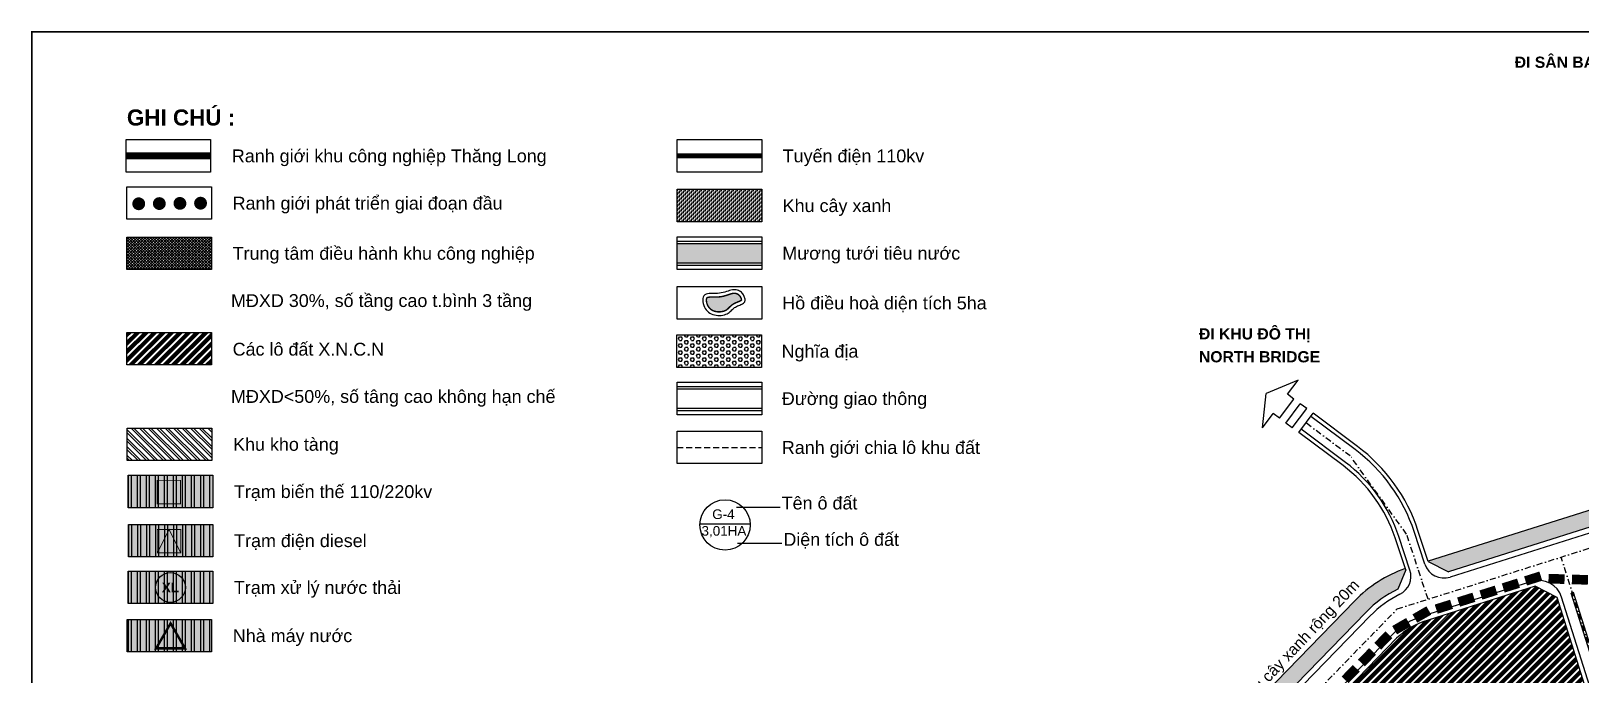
# Model space of a CAD drawing. Extents: x 30 to 1546, y -427 to 1340.
# Drawn here: x 30 to 995, y 939 to 1340 of the extents above; entities that cross this region are included whole.
import ezdxf
from ezdxf.enums import TextEntityAlignment as Align

# ---------------------------------------------------------------- set-up
doc = ezdxf.new("R2010")
doc.units = 0
doc.header["$LTSCALE"] = 15
doc.header["$MEASUREMENT"] = 0
doc.linetypes.add('DASHDOT2', pattern=[0.5, 0.25, -0.125, 0, -0.125])
doc.linetypes.add('HIDDEN', pattern=[0.375, 0.25, -0.125])
doc.layers.get('0').update_dxf_attribs({"linetype": 'CONTINUOUS'})
for name, color, linetype in [('-KT1', 94, 'CONTINUOUS'), ('-KT4', 1, 'CONTINUOUS'), ('-NGHIADIA', 128, 'CONTINUOUS'), ('0-KYHIEU', 7, 'CONTINUOUS'), ('0-KYHIEU-HATCH', 255, 'CONTINUOUS'), ('CHIALO', 7, 'HIDDEN'), ('D-GHICHU', 7, 'CONTINUOUS'), ('DIEBTICH', 7, 'CONTINUOUS'), ('GHICHU', 7, 'CONTINUOUS'), ('GT', 7, 'CONTINUOUS'), ('H-CAYXANH-CACHLY', 72, 'CONTINUOUS'), ('H-CONGNGHIEP', 5, 'CONTINUOUS'), ('H-HTKT', 254, 'CONTINUOUS'), ('H-KHO', 192, 'CONTINUOUS'), ('H-TRUNGTAM-KCN', 1, 'CONTINUOUS'), ('RANHGIOI', 1, 'CONTINUOUS'), ('RANHGIOI1', 1, 'CONTINUOUS'), ('TD1', 1, 'DASHDOT2')]:
    doc.layers.add(name, color=color, linetype=linetype)
doc.styles.add('GHICHU', font='', dxfattribs={"width": 0.9})
doc.styles.add('TILE', font='', dxfattribs={"width": 0.8})
doc.styles.add('VNARIALHBOLD', font='')
doc.styles.get('GHICHU').set_extended_font_data('.VnArial')
doc.styles.get('TILE').set_extended_font_data('.VnArialH')
doc.styles.get('VNARIALHBOLD').set_extended_font_data('.VnArialH', bold=True)
pattern_1 = [(0, (0, 0), (1.25, 1.25), [1.25, -1.25]), (90, (1.25, 0), (-1.25, 1.25), [1.25, -1.25])]
pattern_2 = [(90, (1980.2304, -330.065), (-5.625, 1e-15), []), (90, (1982.1054, -328.19), (-5.625, 1e-15), [])]

# ---------------------------------------------------------------- blocks, each defined once
blk = doc.blocks.new('RG')
at = {"layer": 'RANHGIOI', "const_width": 6}
blk.add_lwpolyline([(-5, 0), (5, 0)], dxfattribs=at)
blk = doc.blocks.new('BT1')
at = {"layer": 'D-GHICHU'}
for color, points in [(255, [(0, 9.72), (9.72, 9.72), (9.72, 0), (0, 0)]), (1, [(4.86, 9.72), (0, 0), (9.72, 0)])]:
    blk.add_hatch(color=color, dxfattribs=at).paths.add_polyline_path(points)
at = {"layer": 'D-GHICHU', "color": 1, "const_width": 0.375}
blk.add_lwpolyline([(0, 9.72), (9.72, 9.72), (9.72, 0), (0, 0)], close=True, dxfattribs=at)
blk = doc.blocks.new('BT2')
at = {"layer": 'D-GHICHU'}
blk.add_hatch(color=255, dxfattribs=at).paths.add_polyline_path([(0, 9.72), (9.72, 9.72), (9.72, 0), (0, 0)])
at = {"layer": 'D-GHICHU', "color": 1, "const_width": 0.375}
blk.add_lwpolyline([(0, 9.72), (9.72, 9.72), (9.72, 0), (0, 0)], close=True, dxfattribs=at)
at = {"layer": 'D-GHICHU', "color": 1, "const_width": 0.36}
blk.add_lwpolyline([(0, 0), (4.86, 9.72), (9.72, 0)], dxfattribs=at)
blk = doc.blocks.new('NMN')
at = {"layer": '-KT1'}
blk.add_hatch(color=255, dxfattribs=at).paths.add_polyline_path([(-6, 0), (0, 10.39), (6, 0)])
at = {"layer": '-KT1', "const_width": 1}
blk.add_lwpolyline([(-6, 0), (0, 10.39), (6, 0)], close=True, dxfattribs=at)
blk = doc.blocks.new('TXL')
at = {"layer": '0-KYHIEU-HATCH'}
h = blk.add_hatch(color=256, dxfattribs=at)
edge = h.paths.add_edge_path()
edge.add_arc((0, 0), 6.19, 0, 360)
at = {"layer": '0-KYHIEU'}
blk.add_circle((0, 0), 6.19, dxfattribs=at)
at = {"layer": '0-KYHIEU', "style": 'VNARIALHBOLD'}
blk.add_text('XL', height=4, dxfattribs=at).set_placement((0, 0), align=Align.MIDDLE_CENTER)

msp = doc.modelspace()

# ---------------------------------------------------------------- hatches: boundary and pattern name
at = {"layer": '-NGHIADIA'}
h = msp.add_hatch(dxfattribs=at)
h.set_pattern_fill('HEX', color=256, scale=10, style=0)
h.set_pattern_definition([(0, (703.575, -21.645), (0, 2.1650635), [1.25, -2.5]), (120, (703.575, -21.645), (-1.875, -1.0825318), [1.25, -2.5]), (60, (704.825, -21.645), (-1.875, 1.0825318), [1.25, -2.5])])
h.paths.add_polyline_path([(432.06, 1130.64), (432.06, 1150.89), (484.76, 1150.89), (484.76, 1130.64)])
at = {"layer": 'GHICHU', "linetype": 'Continuous'}
for points in [[(484.9, 1195.91), (484.9, 1207.91), (432.2, 1207.91), (432.2, 1195.91)], [(466.9, 1176.81), (466.23, 1176.66), (465.46, 1176.44), (464.57, 1176.15), (463.59, 1175.82), (462.51, 1175.47), (461.34, 1175.13), (460.06, 1174.84), (458.7, 1174.64), (457.3, 1174.55), (455.93, 1174.53), (454.64, 1174.53), (453.44, 1174.53), (452.4, 1174.48), (451.58, 1174.37), (451.04, 1174.22), (450.79, 1174.08), (450.67, 1173.96), (450.54, 1173.69), (450.42, 1173.21), (450.38, 1172.56), (450.44, 1171.78), (450.6, 1170.94), (450.86, 1170.09), (451.2, 1169.29), (451.61, 1168.57), (452.07, 1167.93), (452.58, 1167.36), (453.15, 1166.86), (453.76, 1166.43), (454.43, 1166.07), (455.15, 1165.77), (455.92, 1165.55), (456.75, 1165.39), (457.61, 1165.3), (458.49, 1165.29), (459.36, 1165.34), (460.21, 1165.46), (460.99, 1165.63), (461.69, 1165.86), (462.29, 1166.11), (462.8, 1166.4), (463.26, 1166.74), (463.71, 1167.12), (464.17, 1167.57), (464.66, 1168.07), (465.21, 1168.62), (465.84, 1169.19), (466.56, 1169.75), (467.35, 1170.25), (468.15, 1170.67), (468.92, 1171.03), (469.67, 1171.34), (470.36, 1171.62), (470.97, 1171.86), (471.48, 1172.09), (471.85, 1172.28), (472.07, 1172.42), (472.19, 1172.52), (472.23, 1172.57), (472.24, 1172.58), (472.24, 1172.58), (472.25, 1172.63), (472.25, 1172.76), (472.23, 1172.99), (472.17, 1173.29), (472.08, 1173.63), (471.94, 1174), (471.76, 1174.39), (471.54, 1174.76), (471.29, 1175.13), (471, 1175.47), (470.68, 1175.78), (470.33, 1176.06), (469.94, 1176.3), (469.51, 1176.51), (469.06, 1176.68), (468.57, 1176.8), (468.05, 1176.86), (467.5, 1176.87)]]:
    msp.add_hatch(color=152, dxfattribs=at).paths.add_polyline_path(points)
at = {"layer": 'H-CAYXANH-CACHLY', "linetype": 'Continuous'}
h = msp.add_hatch(dxfattribs=at)
h.set_pattern_fill('ZIGZAG', color=256, scale=10, style=0)
h.set_pattern_definition([(0, (703.5749, -21.645), (1.25, 1.25), [1.25, -1.25]), (90, (704.8249, -21.645), (-1.25, 1.25), [1.25, -1.25])])
h.paths.add_polyline_path([(432.2, 1221.48), (432.2, 1241.73), (484.9, 1241.73), (484.9, 1221.48)])
at = {"layer": 'H-CAYXANH-CACHLY'}
h = msp.add_hatch(dxfattribs=at)
h.set_pattern_fill('ZIGZAG,_O', color=256, scale=10)
h.set_pattern_definition(pattern_1)
h.paths.add_polyline_path([(1053.43, 1047.65), (1064.75, 1057.16), (1067.58, 1062.61), (900.2, 1009.7), (900.23, 1009.61), (912.77, 1003.19)])
h = msp.add_hatch(dxfattribs=at)
h.set_pattern_fill('ZIGZAG,_O', color=256, scale=10)
h.set_pattern_definition(pattern_1)
h.paths.add_polyline_path([(861.57, 978.04, -0.085489), (881.19, 992.33), (886.18, 1004.31), (885.91, 1005.14, 0.116259), (854.4, 985), (686.76, 812.31), (686.76, 798.8, 0.030379), (693.94, 805.34)])
at = {"layer": 'H-CONGNGHIEP'}
h = msp.add_hatch(dxfattribs=at)
h.set_pattern_fill('ANSI34', color=256, scale=5, style=0)
h.set_pattern_definition([(45, (660.068, -21.645), (-2.65165, 2.65165), []), (45, (660.952, -21.645), (-2.65165, 2.65165), []), (45, (661.8357, -21.645), (-2.65165, 2.65165), []), (45, (662.7196, -21.645), (-2.65165, 2.65165), [])])
h.paths.add_polyline_path([(89.25, 1132.25), (89.25, 1152.5), (141.94, 1152.5), (141.94, 1132.25)])
h = msp.add_hatch(dxfattribs=at)
h.set_pattern_fill('ANSI34', color=256, scale=5, style=0)
h.paths.add_polyline_path([(692.05, 740.25), (705.32, 698.31), (716.29, 692.61), (803.3, 720.13), (787.39, 770.41)])
h.paths.add_polyline_path([(803.3, 720.13), (898.64, 750.29), (843.76, 923.79), (764.65, 842.3)])
h.paths.add_polyline_path([(980.55, 987.05), (966.97, 994.1), (900.22, 973, 0.124157), (880.5, 961.64), (843.76, 923.79), (898.64, 750.29), (1032.84, 792.74), (1038.54, 803.71)])
at = {"layer": 'H-HTKT'}
for points in [[(90.03, 1043.07), (90.03, 1063.32), (142.72, 1063.32), (142.72, 1043.07)], [(90.16, 1012.47), (90.16, 1032.72), (142.86, 1032.72), (142.86, 1012.47)], [(90.02, 983.27), (90.02, 1003.52), (142.72, 1003.52), (142.72, 983.27)], [(89.35, 953.21), (89.35, 973.46), (142.04, 973.46), (142.04, 953.21)]]:
    msp.add_hatch(color=256, dxfattribs=at).paths.add_polyline_path(points)
h = msp.add_hatch(dxfattribs=at)
h.set_pattern_fill('ANSI32', scale=15, angle=45, style=0)
h.set_pattern_definition(pattern_2)
h.paths.add_polyline_path([(90.03, 1043.07), (90.03, 1063.32), (142.72, 1063.32), (142.72, 1043.07)])
h = msp.add_hatch(dxfattribs=at)
h.set_pattern_fill('ANSI32', scale=15, angle=45, style=0)
h.set_pattern_definition([(90, (1980.369, -360.672), (-5.625, 1e-15), []), (90, (1982.244, -358.797), (-5.625, 1e-15), [])])
h.paths.add_polyline_path([(90.16, 1012.47), (90.16, 1032.72), (142.86, 1032.72), (142.86, 1012.47)])
h = msp.add_hatch(dxfattribs=at)
h.set_pattern_fill('ANSI32', scale=15, angle=45, style=0)
h.set_pattern_definition([(90, (1980.226, -389.868), (-5.625, 1e-15), []), (90, (1982.101, -387.993), (-5.625, 1e-15), [])])
h.paths.add_polyline_path([(90.02, 983.27), (90.02, 1003.52), (142.72, 1003.52), (142.72, 983.27)])
h = msp.add_hatch(dxfattribs=at)
h.set_pattern_fill('ANSI32', scale=15, angle=45, style=0)
h.set_pattern_definition(pattern_2)
h.paths.add_polyline_path([(89.35, 953.21), (89.35, 973.46), (142.04, 973.46), (142.04, 953.21)])
at = {"layer": 'H-KHO'}
h = msp.add_hatch(dxfattribs=at)
h.set_pattern_fill('ANSI32', color=256, scale=10, angle=90, style=0)
h.set_pattern_definition([(135, (660.068, -21.645), (-2.65165, -2.65165), []), (135, (660.068, -19.8773), (-2.65165, -2.65165), [])])
h.paths.add_polyline_path([(89.53, 1072.55), (89.53, 1092.8), (142.23, 1092.8), (142.23, 1072.55)])
at = {"layer": 'H-TRUNGTAM-KCN'}
h = msp.add_hatch(dxfattribs=at)
h.set_pattern_fill('ANSI37', color=256, scale=10, style=0)
h.set_pattern_definition([(45, (660.0679, -21.645), (-0.8838835, 0.8838835), []), (135, (660.0679, -21.645), (-0.8838835, -0.8838835), [])])
h.paths.add_polyline_path([(89.25, 1211.96), (89.25, 1191.71), (141.94, 1191.71), (141.94, 1211.96)])

# ---------------------------------------------------------------- linework, layer by layer
at = {"layer": '-KT4', "const_width": 3}
msp.add_lwpolyline([(432.2, 1262.62), (484.9, 1262.62)], dxfattribs=at)
at = {"const_width": 1}
msp.add_lwpolyline([(30, 10), (1545, 10), (1545, 1340), (30, 1340)], close=True, dxfattribs=at)
at = {"layer": 'CHIALO'}
msp.add_line((432.2, 1080.72), (484.9, 1080.72), dxfattribs=at)
at = {"layer": 'DIEBTICH'}
for p, q in [((469.05, 1043.41), (496.33, 1043.41)), ((469.86, 1020.93), (497.39, 1020.93))]:
    msp.add_line(p, q, dxfattribs=at)
at = {"layer": 'DIEBTICH', "linetype": 'Continuous'}
msp.add_line((446.35, 1033.08), (477.72, 1033.08), dxfattribs=at)
at = {"layer": 'DIEBTICH'}
msp.add_circle((462.03, 1032.37), 15.7, dxfattribs=at)
at = {"layer": 'GHICHU', "color": 152, "linetype": 'Continuous'}
for p, q in [((432.2, 1209.41), (484.9, 1209.41)), ((432.2, 1207.91), (484.9, 1207.91)), ((432.2, 1195.91), (484.9, 1195.91)), ((432.2, 1194.41), (484.9, 1194.41))]:
    msp.add_line(p, q, dxfattribs=at)
msp.add_lwpolyline([(466.56, 1179.03), (465.69, 1178.85), (464.79, 1178.59), (463.86, 1178.28), (462.88, 1177.95), (461.86, 1177.62), (460.78, 1177.31), (459.65, 1177.06), (458.46, 1176.88), (457.21, 1176.8), (455.92, 1176.78), (454.64, 1176.78), (453.39, 1176.78), (452.2, 1176.72), (451.12, 1176.58), (450.17, 1176.31), (449.4, 1175.88), (448.81, 1175.26), (448.41, 1174.47), (448.19, 1173.55), (448.12, 1172.54), (448.21, 1171.48), (448.42, 1170.39), (448.75, 1169.32), (449.18, 1168.3), (449.71, 1167.36), (450.31, 1166.51), (451, 1165.75), (451.76, 1165.09), (452.58, 1164.51), (453.46, 1164.03), (454.4, 1163.65), (455.39, 1163.36), (456.42, 1163.16), (457.48, 1163.05), (458.54, 1163.04), (459.59, 1163.1), (460.61, 1163.24), (461.58, 1163.46), (462.48, 1163.75), (463.3, 1164.1), (464.02, 1164.51), (464.65, 1164.97), (465.22, 1165.46), (465.75, 1165.97), (466.26, 1166.48), (466.77, 1166.99), (467.29, 1167.47), (467.86, 1167.91), (468.48, 1168.3), (469.14, 1168.65), (469.83, 1168.97), (470.52, 1169.26), (471.2, 1169.53), (471.85, 1169.79), (472.44, 1170.05), (472.97, 1170.33), (473.42, 1170.61), (473.78, 1170.92), (474.07, 1171.25), (474.28, 1171.6), (474.42, 1171.98), (474.49, 1172.39), (474.5, 1172.83), (474.46, 1173.3), (474.37, 1173.8), (474.22, 1174.33), (474.01, 1174.88), (473.76, 1175.43), (473.44, 1175.97), (473.08, 1176.5), (472.65, 1177), (472.17, 1177.47), (471.63, 1177.9), (471.04, 1178.27), (470.39, 1178.59), (469.7, 1178.84), (468.97, 1179.01), (468.2, 1179.11), (467.39, 1179.12)], close=True, dxfattribs=at)
at = {"layer": 'GHICHU', "color": 152, "linetype": 'Continuous', "const_width": 0.9}
msp.add_lwpolyline([(466.9, 1176.81), (466.23, 1176.66), (465.46, 1176.44), (464.57, 1176.15), (463.59, 1175.82), (462.51, 1175.47), (461.34, 1175.13), (460.06, 1174.84), (458.7, 1174.64), (457.3, 1174.55), (455.93, 1174.53), (454.64, 1174.53), (453.44, 1174.53), (452.4, 1174.48), (451.58, 1174.37), (451.04, 1174.22), (450.79, 1174.08), (450.67, 1173.96), (450.54, 1173.69), (450.42, 1173.21), (450.38, 1172.56), (450.44, 1171.78), (450.6, 1170.94), (450.86, 1170.09), (451.2, 1169.29), (451.61, 1168.57), (452.07, 1167.93), (452.58, 1167.36), (453.15, 1166.86), (453.76, 1166.43), (454.43, 1166.07), (455.15, 1165.77), (455.92, 1165.55), (456.75, 1165.39), (457.61, 1165.3), (458.49, 1165.29), (459.36, 1165.34), (460.21, 1165.46), (460.99, 1165.63), (461.69, 1165.86), (462.29, 1166.11), (462.8, 1166.4), (463.26, 1166.74), (463.71, 1167.12), (464.17, 1167.57), (464.66, 1168.07), (465.21, 1168.62), (465.84, 1169.19), (466.56, 1169.75), (467.35, 1170.25), (468.15, 1170.67), (468.92, 1171.03), (469.67, 1171.34), (470.36, 1171.62), (470.97, 1171.86), (471.48, 1172.09), (471.85, 1172.28), (472.07, 1172.42), (472.19, 1172.52), (472.23, 1172.57), (472.24, 1172.58), (472.24, 1172.58), (472.25, 1172.63), (472.25, 1172.76), (472.23, 1172.99), (472.17, 1173.29), (472.08, 1173.63), (471.94, 1174), (471.76, 1174.39), (471.54, 1174.76), (471.29, 1175.13), (471, 1175.47), (470.68, 1175.78), (470.33, 1176.06), (469.94, 1176.3), (469.51, 1176.51), (469.06, 1176.68), (468.57, 1176.8), (468.05, 1176.86), (467.5, 1176.87)], close=True, dxfattribs=at)
at = {"layer": 'GT'}
for p, q in [((819.13, 1122.76), (799.24, 1114.42)), ((812.48, 1113.87), (819.13, 1122.76)), ((432.2, 1118.72), (484.9, 1118.72)), ((432.2, 1117.22), (484.9, 1117.22)), ((796.87, 1092.97), (799.24, 1114.42)), ((807.52, 1098.88), (816.48, 1110.88)), ((816.48, 1110.88), (812.48, 1113.87)), ((432.2, 1105.22), (484.9, 1105.22)), ((432.2, 1103.72), (484.9, 1103.72)), ((796.87, 1092.97), (803.52, 1101.87)), ((807.52, 1098.88), (803.52, 1101.87)), ((811.52, 1095.89), (820.48, 1107.89)), ((815.52, 1092.9), (824.48, 1104.9)), ((819.53, 1090), (828.5, 1102.02)), ((824.48, 1104.9), (820.48, 1107.89)), ((815.52, 1092.9), (811.52, 1095.89)), ((900.23, 1009.61), (912.77, 1003.19)), ((886.18, 1004.31), (881.19, 992.33)), ((980.55, 987.05), (966.97, 994.1)), ((1038.54, 803.71), (980.55, 987.05)), ((990.8, 990.28), (989.37, 989.83)), ((880.5, 961.64), (711.87, 787.93))]:
    msp.add_line(p, q, dxfattribs=at)
for points in [[(88.76, 1252.49), (88.76, 1272.74), (141.45, 1272.74), (141.45, 1252.49)], [(432.2, 1252.49), (432.2, 1272.74), (484.9, 1272.74), (484.9, 1252.49)], [(89.25, 1223.01), (89.25, 1243.26), (141.94, 1243.26), (141.94, 1223.01)], [(432.2, 1221.48), (432.2, 1241.73), (484.9, 1241.73), (484.9, 1221.48)], [(89.25, 1191.71), (89.25, 1211.96), (141.94, 1211.96), (141.94, 1191.71)], [(432.2, 1191.78), (432.2, 1212.03), (484.9, 1212.03), (484.9, 1191.78)], [(432.2, 1160.77), (432.2, 1181.02), (484.9, 1181.02), (484.9, 1160.77)], [(89.25, 1132.25), (89.25, 1152.5), (141.94, 1152.5), (141.94, 1132.25)], [(432.06, 1130.64), (432.06, 1150.89), (484.76, 1150.89), (484.76, 1130.64)], [(432.2, 1101.1), (432.2, 1121.35), (484.9, 1121.35), (484.9, 1101.1)], [(89.53, 1072.55), (89.53, 1092.8), (142.23, 1092.8), (142.23, 1072.55)], [(432.2, 1070.59), (432.2, 1090.84), (484.9, 1090.84), (484.9, 1070.59)], [(90.03, 1043.07), (90.03, 1063.32), (142.72, 1063.32), (142.72, 1043.07)], [(90.16, 1012.47), (90.16, 1032.72), (142.86, 1032.72), (142.86, 1012.47)], [(90.02, 983.27), (90.02, 1003.52), (142.72, 1003.52), (142.72, 983.27)], [(89.35, 953.21), (89.35, 973.46), (142.04, 973.46), (142.04, 953.21)]]:
    msp.add_lwpolyline(points, close=True, dxfattribs=at)
for points in [[(900.23, 1009.61), (893.84, 1028.96, 0.153763), (856.11, 1081.39), (828.5, 1102.02)], [(888.85, 1004.2), (881.97, 1025.05, 0.153763), (848.63, 1071.37), (821.02, 1092)], [(898.18, 1007.85), (891.47, 1028.18, 0.153763), (854.61, 1079.38), (827.01, 1100.01)], [(886.18, 1004.31), (879.6, 1024.26, 0.153763), (847.13, 1069.37), (819.53, 1090)], [(881.19, 992.33, 0.085489), (861.57, 978.04), (693.94, 805.34, -0.142196), (655.18, 783.27), (570.3, 762.92, -0.117406), (523.98, 762.85), (449.45, 780.48)]]:
    msp.add_lwpolyline(points, format="xyb", dxfattribs=at)
for points in [[(1053.43, 1047.65), (912.77, 1003.19)], [(1051.99, 1043.52), (913.82, 999.85)], [(964.55, 997.01), (900.53, 976.77)], [(966.97, 994.1), (900.22, 973)], [(1041.61, 803.12), (983.38, 987.23)], [(1047.36, 806.5), (989.37, 989.83)], [(1048.79, 806.96), (990.8, 990.28)], [(864.09, 975.6), (696.45, 802.9)], [(878.99, 965.11), (709.36, 790.37)]]:
    msp.add_lwpolyline(points, dxfattribs=at)
for centre, radius, start, end in [((910.05, 1011.77), 12.5, 198.26289, 287.54148), ((876.98, 1000.29), 12.5, 296.48446, 18.26289), ((969.08, 982.71), 15, 17.55328, 107.54148), ((912.88, 928.24), 68, 116.48446, 135.85121), ((912.88, 928.24), 50.08, 104.27189, 132.58162), ((912.88, 928.24), 46.52, 105.79356, 134.10329)]:
    msp.add_arc(centre, radius, start, end, dxfattribs=at)
at = {"layer": 'H-CAYXANH-CACHLY', "linetype": 'Continuous'}
msp.add_lwpolyline([(1067.58, 1062.61), (900.2, 1009.7)], dxfattribs=at)
msp.add_lwpolyline([(885.91, 1005.14, 0.116259), (854.4, 985), (686.76, 812.31, -0.142196), (652.85, 792.99), (567.97, 772.65, -0.117406), (526.28, 772.58), (463.29, 787.48)], format="xyb", dxfattribs=at)
at = {"layer": 'RANHGIOI', "linetype": 'HIDDEN', "ltscale": 2.5, "const_width": 4.5}
msp.add_lwpolyline([(88.76, 1262.62), (141.45, 1262.62)], dxfattribs=at)
at = {"layer": 'RANHGIOI1', "const_width": 4}
for points in [[(94.63, 1232.64, 1), (98.63, 1232.77, 1)], [(107.47, 1232.76, 1), (111.47, 1232.9, 1)], [(120.32, 1232.88, 1), (124.31, 1233.02, 1)], [(133.16, 1233, 1), (137.16, 1233.14, 1)]]:
    msp.add_lwpolyline(points, format="xyb", close=True, dxfattribs=at)
at = {"layer": 'TD1'}
for points in [[(258.53, 854.84), (320.62, 798.1), (547.17, 744.52), (684.2, 777.37), (880.91, 980.01), (1545, 1189.92)], [(900.1, 986.07), (886.72, 1026.61), (851.62, 1075.38), (824.01, 1096.01)], [(1208.57, 299.35), (983.05, 1012.29)]]:
    msp.add_lwpolyline(points, dxfattribs=at)

# ---------------------------------------------------------------- block references
at = {"layer": '-KT1', "xscale": 1.5, "yscale": 1.5, "zscale": 1.5}
msp.add_blockref('TXL', (116.41, 993.36), dxfattribs=at)
at = {"layer": 'H-CAYXANH-CACHLY', "xscale": 1.5, "yscale": 1.5, "zscale": 1.5}
for name, p in [('BT1', (108.11, 1045.58)), ('BT2', (108.25, 1014.98)), ('NMN', (116.48, 955.37))]:
    msp.add_blockref(name, p, dxfattribs=at)
at = {"layer": 'RANHGIOI'}
for p, rotation in [((937.8, 990.13), 197.5414766708274), ((951.72, 994.52), 197.5414766708274), ((965.63, 998.92), 197.5414766708274), ((980.19, 998.69), 178.1939665736073), ((994.77, 998.23), 178.1939665736073), ((909.97, 981.33), 197.5414766708274), ((923.89, 985.73), 197.5414766708274), ((883.61, 969.2), 209.9484256377985), ((896.25, 976.49), 209.9484256377985), ((872.23, 960.3), 225.8512099862576), ((862.06, 949.83), 225.8512099862576), ((851.9, 939.35), 225.8512099862576)]:
    msp.add_blockref('RG', p, dxfattribs=dict(at, rotation=rotation))

# ---------------------------------------------------------------- texts
for s, height, style, p in [('§i s©n bay néi bµi', 7, 'VNARIALHBOLD', (954.16, 1317.51)), ('ghi chó :', 10, 'VNARIALHBOLD', (89.25, 1281.53)), ('Ranh giíi khu c«ng nghiÖp Th¨ng Long', 8, 'GHICHU', (154.65, 1258.57)), ('TuyÕn ®iÖn 110kv', 8, 'GHICHU', (497.92, 1258.57)), ('Ranh giíi ph¸t triÓn giai ®o¹n ®Çu', 8, 'GHICHU', (155.15, 1229.09)), ('Khu c©y xanh', 8, 'GHICHU', (497.92, 1227.55)), ('Trung t©m ®iÒu hµnh khu c«ng nghiÖp', 8, 'GHICHU', (155.15, 1197.79)), ('M\xad¬ng t\xadíi tiªu n\xadíc', 8, 'GHICHU', (497.68, 1197.86)), ('M§XD 30%, sè tÇng cao t.b×nh 3 tÇng', 8, 'GHICHU', (154.15, 1168.31)), ('Hå ®iÒu hoµ diÖn tÝch 5ha', 8, 'GHICHU', (497.68, 1166.84)), ('§i khu ®« thÞ', 7, 'VNARIALHBOLD', (757.36, 1148.06)), ('C¸c l« ®Êt X.N.C.N', 8, 'GHICHU', (155.15, 1137.99)), ('NghÜa ®Þa', 8, 'GHICHU', (497.26, 1136.71)), ('North Bridge', 7, 'VNARIALHBOLD', (757.36, 1133.77)), ('M§XD<50%, sè t©ng cao kh«ng h¹n chÕ', 8, 'GHICHU', (154.15, 1108.51)), ('§\xadêng giao th«ng ', 8, 'GHICHU', (497.39, 1107.17)), ('Khu kho tµng', 8, 'GHICHU', (155.43, 1078.63)), ('Ranh giíi chia l« khu ®Êt ', 8, 'GHICHU', (497.39, 1076.67)), ('Tr¹m biÕn thÕ 110/220kv', 8, 'GHICHU', (155.93, 1049.15)), ('Tªn « ®Êt', 8, 'GHICHU', (497.3, 1042.03)), ('Tr¹m ®iÖn diesel', 8, 'GHICHU', (156.06, 1018.54)), ('DiÖn tÝch « ®Êt', 8, 'GHICHU', (498.36, 1019.33)), ('Tr¹m xö lý n\xadíc th¶i', 8, 'GHICHU', (155.92, 989.34)), ('Nhµ m¸y n\xadíc', 8, 'GHICHU', (155.25, 959.29))]:
    msp.add_text(s, height=height, dxfattribs=dict(style=style)).set_placement(p)
at = {"style": 'GHICHU'}
msp.add_text('Hµnh lang c©y xanh réng 20m', height=7, rotation=46.69689, dxfattribs=at).set_placement((768.37, 899.37))
at = {"layer": 'DIEBTICH', "style": 'TILE'}
for s, p in [('G-4', (454.02, 1036.05)), ('3,01HA', (447.35, 1025.66))]:
    msp.add_text(s, height=6, dxfattribs=at).set_placement(p)

doc.saveas('drawing.dxf')
